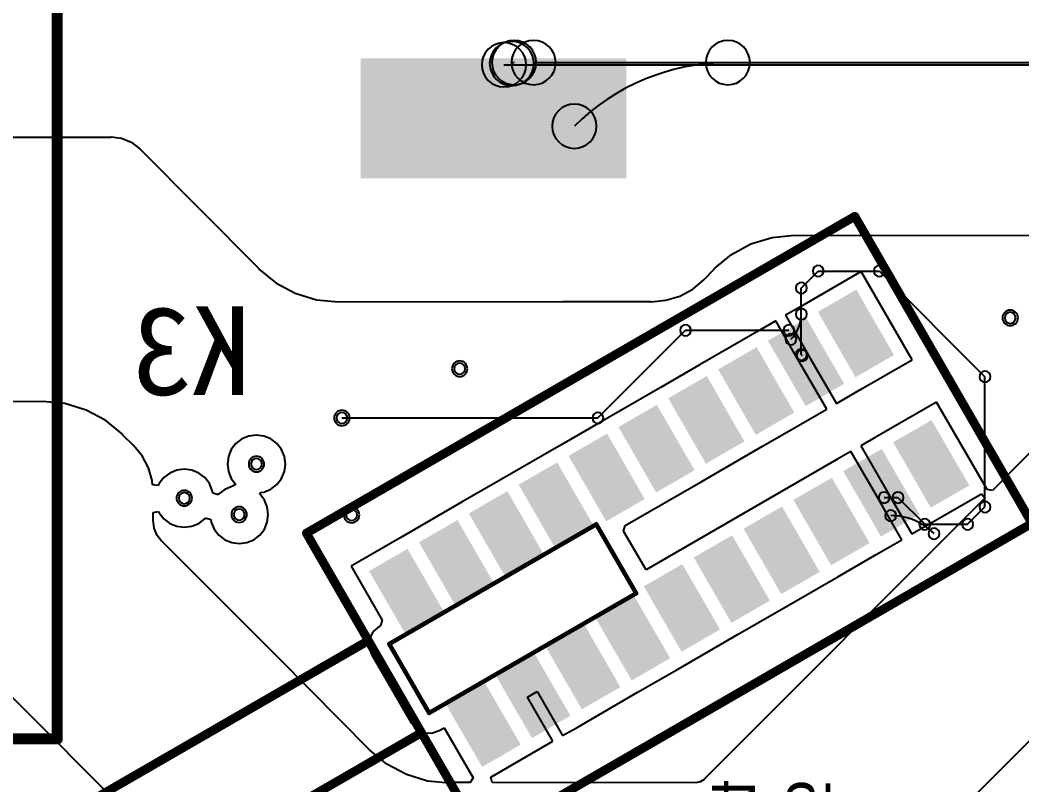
# Model space of a CAD drawing. Header units: inches. Extents: x 32166 to 66782, y 2386 to 7162.
# Drawn here: x 33612.8 to 33714.6, y 2930.2 to 3007.9 of the extents above; entities that cross this region are included whole.
import ezdxf

# ---------------------------------------------------------------- set-up
doc = ezdxf.new("R2010")
doc.units = ezdxf.units.IN
doc.header["$LTSCALE"] = 0.64311
doc.header["$MEASUREMENT"] = 0
for name, color, linetype in [('BOTTOMLAYER', 5, 'CONTINUOUS'), ('BOTTOMOVERLAY', 54, 'CONTINUOUS'), ('BOTTOMSOLDER', 6, 'CONTINUOUS'), ('KEEPOUTLAYER', 6, 'CONTINUOUS'), ('MULTILAYER', 9, 'CONTINUOUS')]:
    doc.layers.add(name, color=color, linetype=linetype)
doc.styles.get("Standard").update_dxf_attribs({"font": 'txt', "width": 0.8})

msp = doc.modelspace()

# ---------------------------------------------------------------- linework, layer by layer
at = {"layer": 'BOTTOMLAYER'}
for p, q in [((33665.02, 3003.55), (33816.76, 3003.55)), ((33566.61, 2995.96), (33622.04, 2995.99)), ((33622.04, 2995.99), (33622.08, 2996.03)), ((33622.04, 2995.99), (33622.04, 2995.99)), ((33622.04, 2995.99), (33622.04, 2995.99)), ((33622.08, 2996.03), (33623.13, 2995.89)), ((33623.13, 2995.89), (33624.14, 2995.47)), ((33624.14, 2995.47), (33625, 2994.8)), ((33625, 2994.8), (33637.11, 2982.65)), ((33689.26, 2985.79), (33691.5, 2986.01)), ((33691.5, 2986.01), (33785.9, 2985.96)), ((33685.12, 2984.08), (33687.1, 2985.14)), ((33687.1, 2985.14), (33689.26, 2985.79)), ((33683.42, 2982.69), (33685.12, 2984.08)), ((33637.11, 2982.65), (33637.07, 2982.61)), ((33637.07, 2982.61), (33638.81, 2981.18)), ((33682.33, 2981.48), (33683.41, 2982.61)), ((33683.41, 2982.61), (33683.41, 2982.61)), ((33683.41, 2982.61), (33683.42, 2982.69)), ((33683.41, 2982.61), (33683.41, 2982.61)), ((33698.3, 2982.33), (33692.07, 2978.73)), ((33692.22, 2980.66), (33693.94, 2982.38)), ((33693.94, 2982.38), (33700.15, 2982.38)), ((33703.48, 2973.37), (33698.3, 2982.33)), ((33700.15, 2982.38), (33710.88, 2971.65)), ((33638.81, 2981.18), (33640.8, 2980.12)), ((33681.19, 2980.54), (33682.33, 2981.48)), ((33640.8, 2980.12), (33642.95, 2979.46)), ((33679.88, 2979.84), (33681.19, 2980.54)), ((33692.22, 2973.9), (33692.22, 2980.66)), ((33642.95, 2979.46), (33645.19, 2979.24)), ((33645.19, 2979.24), (33668, 2979.3)), ((33668, 2979.3), (33676.98, 2979.3)), ((33676.98, 2979.26), (33678.46, 2979.41)), ((33676.98, 2979.3), (33676.98, 2979.26)), ((33678.46, 2979.41), (33679.88, 2979.84)), ((33692.07, 2978.73), (33690.61, 2977.89)), ((33690.61, 2977.89), (33693.2, 2973.41)), ((33692.07, 2978.73), (33692.07, 2978.73)), ((33692.07, 2978.73), (33692.07, 2978.73)), ((33689.62, 2977.32), (33688.17, 2976.48)), ((33692.21, 2972.84), (33689.62, 2977.32)), ((33671.55, 2967.46), (33680.46, 2976.37)), ((33680.46, 2976.37), (33690.96, 2976.37)), ((33688.17, 2976.48), (33681.93, 2972.88)), ((33688.17, 2976.48), (33688.17, 2976.48)), ((33692.22, 2973.9), (33692.31, 2973.8)), ((33681.93, 2972.88), (33678.04, 2970.63)), ((33681.93, 2972.88), (33681.93, 2972.88)), ((33681.93, 2972.88), (33681.93, 2972.88)), ((33694.8, 2968.35), (33692.21, 2972.84)), ((33692.21, 2972.84), (33692.21, 2972.84)), ((33693.2, 2973.41), (33693.2, 2973.41)), ((33693.2, 2973.41), (33695.79, 2968.93)), ((33698.41, 2970.44), (33703.48, 2973.37)), ((33710.88, 2958.42), (33710.88, 2971.65)), ((33678.04, 2970.63), (33671.8, 2967.03)), ((33678.04, 2970.63), (33678.04, 2970.63)), ((33695.79, 2968.93), (33698.41, 2970.44)), ((33698.41, 2970.44), (33698.41, 2970.44)), ((33698.41, 2970.44), (33698.41, 2970.44)), ((33615.16, 2969.14), (33604.82, 2969.08)), ((33617.4, 2968.92), (33615.16, 2969.14)), ((33619.55, 2968.27), (33617.4, 2968.92)), ((33705.95, 2969.08), (33699.72, 2965.48)), ((33711.09, 2960.18), (33705.95, 2969.08)), ((33621.54, 2967.2), (33619.55, 2968.27)), ((33692.17, 2966.84), (33694.8, 2968.35)), ((33623.28, 2965.78), (33621.54, 2967.2)), ((33645.54, 2967.46), (33671.55, 2967.46)), ((33671.8, 2967.03), (33667.9, 2964.78)), ((33671.8, 2967.03), (33671.8, 2967.03)), ((33671.8, 2967.03), (33671.8, 2967.03)), ((33688.28, 2964.59), (33692.17, 2966.84)), ((33692.17, 2966.84), (33692.17, 2966.84)), ((33623.28, 2965.7), (33623.28, 2965.78)), ((33623.28, 2965.78), (33623.28, 2965.78)), ((33624.37, 2964.65), (33623.28, 2965.7)), ((33636.86, 2965.73), (33636.09, 2965.63)), ((33637.62, 2965.63), (33636.86, 2965.73)), ((33625.24, 2963.6), (33624.37, 2964.65)), ((33634.77, 2964.87), (33634.3, 2964.26)), ((33635.38, 2965.34), (33634.77, 2964.87)), ((33636.09, 2965.63), (33635.38, 2965.34)), ((33638.33, 2965.34), (33637.62, 2965.63)), ((33638.94, 2964.87), (33638.33, 2965.34)), ((33639.41, 2964.26), (33638.94, 2964.87)), ((33667.9, 2964.78), (33661.67, 2961.18)), ((33667.9, 2964.78), (33667.9, 2964.78)), ((33699.72, 2965.48), (33698.26, 2964.64)), ((33698.26, 2964.64), (33700.85, 2960.16)), ((33699.72, 2965.48), (33699.72, 2965.48)), ((33699.72, 2965.48), (33699.72, 2965.48)), ((33716.59, 2965.1), (33711.66, 2960.1)), ((33634.3, 2964.26), (33634.01, 2963.55)), ((33639.71, 2963.55), (33639.41, 2964.26)), ((33682.04, 2960.99), (33688.28, 2964.59)), ((33688.28, 2964.59), (33688.28, 2964.59)), ((33688.28, 2964.59), (33688.28, 2964.59)), ((33697.27, 2964.07), (33695.82, 2963.23)), ((33699.86, 2959.58), (33697.27, 2964.07)), ((33625.88, 2962.4), (33625.24, 2963.6)), ((33634.01, 2963.55), (33633.91, 2962.78)), ((33633.91, 2962.78), (33634.01, 2962.02)), ((33639.81, 2962.78), (33639.71, 2963.55)), ((33639.71, 2962.02), (33639.81, 2962.78)), ((33695.82, 2963.23), (33689.58, 2959.63)), ((33695.82, 2963.23), (33695.82, 2963.23)), ((33626.27, 2961.1), (33625.88, 2962.4)), ((33628.05, 2961.87), (33627.43, 2961.41)), ((33628.76, 2962.17), (33628.05, 2961.87)), ((33629.52, 2962.27), (33628.76, 2962.17)), ((33630.28, 2962.17), (33629.52, 2962.27)), ((33631, 2961.87), (33630.28, 2962.17)), ((33631.61, 2961.41), (33631, 2961.87)), ((33634.01, 2962.02), (33634.3, 2961.31)), ((33639.41, 2961.31), (33639.71, 2962.02)), ((33626.31, 2960.67), (33626.27, 2961.1)), ((33626.88, 2960.59), (33626.31, 2960.67)), ((33626.97, 2960.79), (33626.88, 2960.59)), ((33627.43, 2961.41), (33626.97, 2960.79)), ((33632.08, 2960.79), (33631.61, 2961.41)), ((33632.37, 2960.08), (33632.08, 2960.79)), ((33634.3, 2961.31), (33634.77, 2960.7)), ((33634.77, 2960.7), (33634.34, 2960.5)), ((33634.77, 2960.7), (33634.77, 2960.7)), ((33638.33, 2960.23), (33638.94, 2960.7)), ((33638.94, 2960.7), (33639.41, 2961.31)), ((33661.67, 2961.18), (33657.77, 2958.93)), ((33661.67, 2961.18), (33661.67, 2961.18)), ((33661.67, 2961.18), (33661.67, 2961.18)), ((33678.14, 2958.74), (33682.04, 2960.99)), ((33682.04, 2960.99), (33682.04, 2960.99)), ((33632.41, 2959.81), (33632.37, 2960.08)), ((33632.96, 2959.66), (33632.41, 2959.81)), ((33633.02, 2959.74), (33632.96, 2959.66)), ((33633.63, 2960.21), (33633.02, 2959.74)), ((33634.34, 2960.5), (33633.63, 2960.21)), ((33634.34, 2960.5), (33634.34, 2960.5)), ((33634.34, 2960.5), (33634.34, 2960.5)), ((33637.19, 2959.74), (33637.23, 2959.88)), ((33637.66, 2959.13), (33637.19, 2959.74)), ((33637.23, 2959.88), (33637.62, 2959.93)), ((33637.62, 2959.93), (33638.33, 2960.23)), ((33689.58, 2959.63), (33685.69, 2957.38)), ((33689.58, 2959.63), (33689.58, 2959.63)), ((33689.58, 2959.63), (33689.58, 2959.63)), ((33702.45, 2955.1), (33699.86, 2959.58)), ((33699.86, 2959.58), (33699.86, 2959.58)), ((33700.85, 2960.16), (33700.85, 2960.16)), ((33700.85, 2960.16), (33703.44, 2955.68)), ((33706.06, 2957.19), (33710.54, 2959.77)), ((33710.54, 2959.77), (33710.89, 2959.32)), ((33711.66, 2960.1), (33711.09, 2960.18)), ((33637.95, 2958.42), (33637.66, 2959.13)), ((33657.77, 2958.93), (33651.54, 2955.33)), ((33657.77, 2958.93), (33657.77, 2958.93)), ((33674.32, 2956.53), (33678.14, 2958.74)), ((33678.14, 2958.74), (33678.14, 2958.74)), ((33678.14, 2958.74), (33678.14, 2958.74)), ((33710.88, 2959.32), (33682.34, 2930.78)), ((33700.64, 2959.38), (33702.04, 2959.38)), ((33702.04, 2959.38), (33704.77, 2956.66)), ((33710.89, 2959.32), (33710.88, 2959.32)), ((33626.35, 2957.86), (33626.92, 2957.97)), ((33626.35, 2957.07), (33626.35, 2957.86)), ((33626.92, 2957.97), (33626.97, 2957.84)), ((33626.97, 2957.84), (33627.43, 2957.23)), ((33638.05, 2957.65), (33637.95, 2958.42)), ((33637.95, 2956.89), (33638.05, 2957.65)), ((33709.12, 2956.66), (33710.88, 2958.42)), ((33626.45, 2956.28), (33626.35, 2957.07)), ((33627.43, 2957.23), (33628.05, 2956.76)), ((33628.05, 2956.76), (33628.76, 2956.47)), ((33630.28, 2956.47), (33631, 2956.76)), ((33631, 2956.76), (33631.61, 2957.23)), ((33631.61, 2957.23), (33631.67, 2957.31)), ((33631.67, 2957.31), (33632.22, 2957.16)), ((33632.22, 2957.16), (33632.25, 2956.89)), ((33632.25, 2956.89), (33632.55, 2956.18)), ((33637.66, 2956.18), (33637.95, 2956.89)), ((33674.17, 2955.98), (33674.32, 2956.53)), ((33685.69, 2957.38), (33679.45, 2953.78)), ((33685.69, 2957.38), (33685.69, 2957.38)), ((33703.44, 2955.68), (33706.06, 2957.19)), ((33704.77, 2956.66), (33709.12, 2956.66)), ((33706.06, 2957.19), (33706.06, 2957.19)), ((33706.06, 2957.19), (33706.06, 2957.19)), ((33626.76, 2955.54), (33626.45, 2956.28)), ((33627.23, 2954.92), (33626.76, 2955.54)), ((33628.76, 2956.47), (33629.52, 2956.37)), ((33629.52, 2956.37), (33630.28, 2956.47)), ((33632.55, 2956.18), (33633.02, 2955.57)), ((33633.02, 2955.57), (33633.63, 2955.1)), ((33636.58, 2955.1), (33637.19, 2955.57)), ((33637.19, 2955.57), (33637.66, 2956.18)), ((33676.45, 2952.04), (33674.17, 2955.98)), ((33627.26, 2954.92), (33627.23, 2954.92)), ((33639.15, 2943.03), (33627.26, 2954.92)), ((33627.26, 2954.92), (33627.26, 2954.92)), ((33633.63, 2955.1), (33634.34, 2954.8)), ((33634.34, 2954.8), (33635.1, 2954.7)), ((33635.1, 2954.7), (33635.87, 2954.8)), ((33635.87, 2954.8), (33636.58, 2955.1)), ((33651.54, 2955.33), (33646.47, 2952.4)), ((33651.54, 2955.33), (33651.54, 2955.33)), ((33651.54, 2955.33), (33651.54, 2955.33)), ((33699.82, 2953.59), (33702.45, 2955.1)), ((33679.45, 2953.78), (33676.45, 2952.04)), ((33679.45, 2953.78), (33679.45, 2953.78)), ((33679.45, 2953.78), (33679.45, 2953.78)), ((33695.93, 2951.34), (33699.82, 2953.59)), ((33699.82, 2953.59), (33699.82, 2953.59)), ((33646.47, 2952.4), (33649.62, 2946.94)), ((33689.69, 2947.74), (33695.93, 2951.34)), ((33695.93, 2951.34), (33695.93, 2951.34)), ((33695.93, 2951.34), (33695.93, 2951.34)), ((33685.79, 2945.49), (33689.69, 2947.74)), ((33689.69, 2947.74), (33689.69, 2947.74)), ((33649.47, 2946.39), (33649.32, 2946.3)), ((33649.62, 2946.94), (33649.47, 2946.39)), ((33648.71, 2945.77), (33648.36, 2945.05)), ((33649.32, 2946.3), (33648.71, 2945.77)), ((33679.56, 2941.89), (33685.79, 2945.49)), ((33685.79, 2945.49), (33685.79, 2945.49)), ((33685.79, 2945.49), (33685.79, 2945.49)), ((33648.36, 2945.05), (33648.3, 2944.24)), ((33648.3, 2944.24), (33648.56, 2943.48)), ((33648.56, 2943.48), (33652.61, 2936.46)), ((33648.37, 2933.74), (33639.15, 2943.03)), ((33699.61, 2918.89), (33723.05, 2942.32)), ((33675.66, 2939.64), (33679.56, 2941.89)), ((33679.56, 2941.89), (33679.56, 2941.89)), ((33611.93, 2939.2), (33638.03, 2913.1)), ((33664.4, 2939.11), (33665.39, 2939.68)), ((33665.39, 2939.68), (33667.97, 2935.2)), ((33669.43, 2936.04), (33675.66, 2939.64)), ((33675.66, 2939.64), (33675.66, 2939.64)), ((33675.66, 2939.64), (33675.66, 2939.64)), ((33666.98, 2934.63), (33664.4, 2939.11)), ((33652.61, 2936.46), (33653.14, 2935.86)), ((33653.14, 2935.86), (33653.87, 2935.5)), ((33653.87, 2935.5), (33654.67, 2935.45)), ((33654.67, 2935.45), (33655.43, 2935.71)), ((33655.43, 2935.71), (33655.94, 2936)), ((33655.43, 2935.71), (33655.43, 2935.71)), ((33655.94, 2936), (33658.87, 2930.92)), ((33667.97, 2935.2), (33669.43, 2936.04)), ((33669.43, 2936.04), (33669.43, 2936.04)), ((33665.53, 2933.79), (33666.98, 2934.63)), ((33650.11, 2932.31), (33648.37, 2933.74)), ((33660.66, 2930.98), (33665.53, 2933.79)), ((33665.53, 2933.79), (33665.53, 2933.79)), ((33665.53, 2933.79), (33665.53, 2933.79)), ((33652.09, 2931.25), (33650.11, 2932.31)), ((33654.25, 2930.59), (33652.09, 2931.25)), ((33656.43, 2930.38), (33654.25, 2930.59)), ((33656.49, 2930.43), (33656.43, 2930.38)), ((33658.59, 2930.43), (33656.49, 2930.43)), ((33656.49, 2930.43), (33656.49, 2930.43)), ((33658.87, 2930.92), (33658.59, 2930.43)), ((33660.81, 2930.43), (33660.66, 2930.98)), ((33681.5, 2930.41), (33660.81, 2930.43)), ((33681.96, 2930.5), (33681.5, 2930.41)), ((33682.34, 2930.75), (33681.96, 2930.5)), ((33682.34, 2930.78), (33682.34, 2930.78)), ((33682.34, 2930.78), (33682.34, 2930.75))]:
    msp.add_line(p, q, dxfattribs=at)
for centre, radius, start, end in [((33662.8, 3003.46), 2.25, 0, 180), ((33663.03, 3003.55), 2.25, 0, 180), ((33665.02, 3003.55), 2.25, 0, 180), ((33684.76, 3003.55), 2.25, 0, 180), ((33662.8, 3003.46), 2.25, 180, 0), ((33663.03, 3003.55), 2.25, 180, 0), ((33665.02, 3003.55), 2.25, 180, 0), ((33663.03, 3003.22), 0.336, 90.0014, 135.0014), ((33684.76, 2981.49), 22.06, 90, 135), ((33684.76, 3003.55), 2.25, 180, 0), ((33669.16, 2997.09), 2.25, 0, 180), ((33669.16, 2997.09), 2.25, 180, 0), ((33693.94, 2982.38), 0.562, 0, 180), ((33693.94, 2982.38), 0.562, 0, 180), ((33693.94, 2982.38), 0.562, 180, 0), ((33693.94, 2982.38), 0.562, 180, 0), ((33700.15, 2982.38), 0.562, 0, 180), ((33700.15, 2982.38), 0.562, 0, 180), ((33700.15, 2982.38), 0.562, 180, 0), ((33700.15, 2982.38), 0.562, 180, 0), ((33692.22, 2980.66), 0.562, 0, 180), ((33692.22, 2980.66), 0.562, 0, 180), ((33692.22, 2980.66), 0.562, 180, 0), ((33692.22, 2980.66), 0.562, 180, 0), ((33688.6, 2978.01), 3.62, 315.0001, 0.0001), ((33692.22, 2978.01), 0.562, 0, 180), ((33692.22, 2978.01), 0.562, 180, 0), ((33713.45, 2977.63), 0.562, 0, 180), ((33680.46, 2976.37), 0.562, 0, 180), ((33680.46, 2976.37), 0.562, 0, 180), ((33690.96, 2976.37), 0.562, 0, 180), ((33713.45, 2977.63), 0.562, 180, 0), ((33680.46, 2976.37), 0.562, 180, 0), ((33680.46, 2976.37), 0.562, 180, 0), ((33690.96, 2976.37), 0.562, 180, 0), ((33691.16, 2975.45), 0.562, 0, 180), ((33691.16, 2975.45), 0.562, 180, 0), ((33692.22, 2973.9), 0.562, 0, 180), ((33692.22, 2973.9), 0.562, 0, 180), ((33692.22, 2973.9), 0.562, 180, 0), ((33692.22, 2973.9), 0.562, 180, 0), ((33692.31, 2973.8), 0.562, 0, 180), ((33692.31, 2973.8), 0.562, 180, 0), ((33657.51, 2972.46), 0.562, 0, 180), ((33657.51, 2972.46), 0.562, 180, 0), ((33710.88, 2971.65), 0.562, 0, 180), ((33710.88, 2971.65), 0.562, 0, 180), ((33710.88, 2971.65), 0.562, 180, 0), ((33710.88, 2971.65), 0.562, 180, 0), ((33645.54, 2967.46), 0.562, 0, 180), ((33645.54, 2967.46), 0.562, 0, 180), ((33671.55, 2967.46), 0.562, 0, 180), ((33671.55, 2967.46), 0.562, 0, 180), ((33645.54, 2967.46), 0.562, 180, 0), ((33645.54, 2967.46), 0.562, 180, 0), ((33671.55, 2967.46), 0.562, 180, 0), ((33671.55, 2967.46), 0.562, 180, 0), ((33636.86, 2962.78), 0.562, 0, 180), ((33636.86, 2962.78), 0.562, 180, 0), ((33629.52, 2959.32), 0.562, 0, 180), ((33700.64, 2959.38), 0.562, 0, 180), ((33702.04, 2959.38), 0.562, 0, 180), ((33702.04, 2959.38), 0.562, 0, 180), ((33629.52, 2959.32), 0.562, 180, 0), ((33700.64, 2959.38), 0.562, 180, 0), ((33702.04, 2959.38), 0.562, 180, 0), ((33702.04, 2959.38), 0.562, 180, 0), ((33710.88, 2958.42), 0.562, 0, 180), ((33710.88, 2958.42), 0.562, 0, 180), ((33635.1, 2957.65), 0.562, 0, 180), ((33635.1, 2957.65), 0.562, 180, 0), ((33646.53, 2957.61), 0.562, 0, 180), ((33646.53, 2957.61), 0.562, 180, 0), ((33701.31, 2957.54), 0.562, 0, 180), ((33701.31, 2957.54), 0.562, 180, 0), ((33701.31, 2951.32), 6.22, 45, 90), ((33710.88, 2958.42), 0.562, 180, 0), ((33710.88, 2958.42), 0.562, 180, 0), ((33704.77, 2956.66), 0.562, 0, 180), ((33704.77, 2956.66), 0.562, 0, 180), ((33704.77, 2956.66), 0.562, 180, 0), ((33704.77, 2956.66), 0.562, 180, 0), ((33709.12, 2956.66), 0.562, 0, 180), ((33709.12, 2956.66), 0.562, 0, 180), ((33709.12, 2956.66), 0.562, 180, 0), ((33709.12, 2956.66), 0.562, 180, 0), ((33705.71, 2955.72), 0.562, 0, 180), ((33705.71, 2955.72), 0.562, 180, 0)]:
    msp.add_arc(centre, radius, start, end, dxfattribs=at)
for points in [[(33647.89, 2992.26), (33673.99, 2992.26), (33647.89, 3003.51), (33673.99, 3003.51)], [(33701.02, 2974.02), (33697.64, 2979.87), (33697.9, 2972.22), (33694.52, 2978.07)], [(33695.95, 2971.1), (33692.58, 2976.94), (33692.83, 2969.3), (33689.46, 2975.14)], [(33690.88, 2968.17), (33687.51, 2974.02), (33687.77, 2966.37), (33684.39, 2972.22)], [(33685.82, 2965.25), (33682.44, 2971.09), (33682.7, 2963.45), (33679.33, 2969.29)], [(33680.75, 2962.32), (33677.38, 2968.17), (33677.63, 2960.52), (33674.26, 2966.37)], [(33708.67, 2960.77), (33705.29, 2966.62), (33705.55, 2958.97), (33702.17, 2964.82)], [(33675.69, 2959.4), (33672.31, 2965.24), (33672.57, 2957.6), (33669.19, 2963.44)], [(33703.6, 2957.85), (33700.23, 2963.69), (33700.48, 2956.05), (33697.11, 2961.89)], [(33670.62, 2956.47), (33667.24, 2962.32), (33667.5, 2954.67), (33664.13, 2960.52)], [(33698.53, 2954.92), (33695.16, 2960.77), (33695.42, 2953.12), (33692.04, 2958.97)], [(33665.55, 2953.55), (33662.18, 2959.39), (33662.44, 2951.75), (33659.06, 2957.59)], [(33693.47, 2952), (33690.09, 2957.84), (33690.35, 2950.2), (33686.98, 2956.04)], [(33660.49, 2950.62), (33657.11, 2956.47), (33657.37, 2948.82), (33653.99, 2954.67)], [(33688.4, 2949.07), (33685.03, 2954.92), (33685.28, 2947.27), (33681.91, 2953.12)], [(33655.42, 2947.7), (33652.05, 2953.54), (33652.3, 2945.9), (33648.93, 2951.74)], [(33683.34, 2946.15), (33679.96, 2951.99), (33680.22, 2944.35), (33676.84, 2950.19)], [(33678.27, 2943.22), (33674.89, 2949.07), (33675.15, 2941.42), (33671.78, 2947.27)], [(33673.2, 2940.3), (33669.83, 2946.14), (33670.09, 2938.5), (33666.71, 2944.34)], [(33668.14, 2937.37), (33664.76, 2943.22), (33665.02, 2935.57), (33661.64, 2941.42)], [(33663.07, 2934.45), (33659.7, 2940.29), (33659.95, 2932.65), (33656.58, 2938.49)]]:
    msp.add_solid(points, dxfattribs=at)
at = {"layer": 'BOTTOMOVERLAY'}
for points, const_width in [([(33616.62, 2934.86), (33616.62, 3065.36)], 1.12), ([(33641.93, 2955.76), (33697.66, 2987.94)], 0.9), ([(33697.66, 2987.94), (33715.66, 2956.76)], 0.9), ([(33659.93, 2924.58), (33715.66, 2956.76)], 0.9), ([(33641.93, 2955.76), (33659.93, 2924.58)], 0.9), ([(33595.7, 2914.52), (33648.23, 2944.85)], 0.9), ([(33558.12, 2934.86), (33616.62, 2934.86)], 1.12), ([(33601.1, 2905.17), (33653.63, 2935.5)], 0.9)]:
    msp.add_lwpolyline(points, dxfattribs=dict(at, const_width=const_width))
for points, const_width in [([(33697.55, 2988.13, 1), (33697.77, 2987.74, 1)], 0.45), ([(33697.55, 2988.13, 1), (33697.77, 2987.74, 1)], 0.45), ([(33641.82, 2955.96, 1), (33642.05, 2955.57, 1)], 0.45), ([(33641.82, 2955.96, 1), (33642.05, 2955.57, 1)], 0.45), ([(33648.12, 2945.04, 1), (33648.35, 2944.65, 1)], 0.45), ([(33616.9, 2934.86, 1), (33616.34, 2934.86, 1)], 0.562), ([(33616.9, 2934.86, 1), (33616.34, 2934.86, 1)], 0.562), ([(33653.52, 2935.69, 1), (33653.75, 2935.3, 1)], 0.45)]:
    msp.add_lwpolyline(points, format="xyb", close=True, dxfattribs=dict(at, const_width=const_width))
at = {"layer": 'BOTTOMSOLDER'}
msp.add_line((33662.01, 3003.33), (33870.14, 3003.33), dxfattribs=at)
for centre, radius, start, end in [((33662.01, 3003.33), 2.25, 0, 180), ((33662.01, 3003.33), 2.25, 180, 0), ((33713.45, 2977.63), 0.791, 0, 180), ((33713.45, 2977.63), 0.791, 180, 0), ((33657.51, 2972.46), 0.791, 0, 180), ((33657.51, 2972.46), 0.791, 180, 0), ((33645.54, 2967.46), 0.791, 0, 180), ((33645.54, 2967.46), 0.791, 180, 0), ((33636.86, 2962.78), 0.791, 0, 180), ((33636.86, 2962.78), 0.791, 180, 0), ((33629.52, 2959.32), 0.791, 0, 180), ((33629.52, 2959.32), 0.791, 180, 0), ((33635.1, 2957.65), 0.791, 0, 180), ((33635.1, 2957.65), 0.791, 180, 0), ((33646.53, 2957.61), 0.791, 0, 180), ((33646.53, 2957.61), 0.791, 180, 0)]:
    msp.add_arc(centre, radius, start, end, dxfattribs=at)
for points in [[(33647.43, 2991.81), (33674.45, 2991.81), (33647.43, 3003.97), (33674.45, 3003.97)], [(33701.64, 2973.86), (33697.81, 2980.49), (33697.73, 2971.6), (33693.9, 2978.24)], [(33696.58, 2970.93), (33692.74, 2977.57), (33692.67, 2968.67), (33688.83, 2975.31)], [(33691.51, 2968.01), (33687.68, 2974.64), (33687.6, 2965.75), (33683.77, 2972.39)], [(33686.44, 2965.08), (33682.61, 2971.72), (33682.53, 2962.82), (33678.7, 2969.46)], [(33681.38, 2962.16), (33677.54, 2968.79), (33677.47, 2959.9), (33673.64, 2966.54)], [(33709.29, 2960.61), (33705.46, 2967.24), (33705.38, 2958.35), (33701.55, 2964.99)], [(33676.31, 2959.23), (33672.48, 2965.87), (33672.4, 2956.97), (33668.57, 2963.61)], [(33704.23, 2957.68), (33700.39, 2964.32), (33700.32, 2955.42), (33696.48, 2962.06)], [(33671.24, 2956.31), (33667.41, 2962.94), (33667.33, 2954.05), (33663.5, 2960.69)], [(33699.16, 2954.76), (33695.33, 2961.39), (33695.25, 2952.5), (33691.42, 2959.14)], [(33666.18, 2953.38), (33662.35, 2960.02), (33662.27, 2951.12), (33658.44, 2957.76)], [(33694.09, 2951.83), (33690.26, 2958.47), (33690.18, 2949.57), (33686.35, 2956.21)], [(33661.11, 2950.46), (33657.28, 2957.09), (33657.2, 2948.2), (33653.37, 2954.84)], [(33689.03, 2948.91), (33685.19, 2955.54), (33685.12, 2946.65), (33681.29, 2953.29)], [(33656.05, 2947.53), (33652.21, 2954.17), (33652.14, 2945.27), (33648.3, 2951.91)], [(33683.96, 2945.98), (33680.13, 2952.62), (33680.05, 2943.72), (33676.22, 2950.36)], [(33678.89, 2943.06), (33675.06, 2949.69), (33674.98, 2940.8), (33671.15, 2947.44)], [(33673.83, 2940.13), (33670, 2946.77), (33669.92, 2937.87), (33666.09, 2944.51)], [(33668.76, 2937.21), (33664.93, 2943.84), (33664.85, 2934.95), (33661.02, 2941.59)], [(33663.7, 2934.28), (33659.86, 2940.92), (33659.79, 2932.02), (33655.95, 2938.66)]]:
    msp.add_solid(points, dxfattribs=at)
at = {"layer": 'KEEPOUTLAYER', "const_width": 0.45}
for points in [[(33650.35, 2944.51), (33671.39, 2956.66)], [(33671.39, 2956.66), (33675.44, 2949.65)], [(33654.4, 2937.5), (33675.44, 2949.65)], [(33650.35, 2944.51), (33654.4, 2937.5)]]:
    msp.add_lwpolyline(points, dxfattribs=at)
at = {"layer": 'KEEPOUTLAYER', "const_width": 0.225}
for points in [[(33671.34, 2956.76, 1), (33671.45, 2956.56, 1)], [(33671.34, 2956.76, 1), (33671.45, 2956.56, 1)], [(33675.39, 2949.74, 1), (33675.5, 2949.55, 1)], [(33675.39, 2949.74, 1), (33675.5, 2949.55, 1)], [(33650.29, 2944.61, 1), (33650.41, 2944.41, 1)], [(33650.29, 2944.61, 1), (33650.41, 2944.41, 1)], [(33654.34, 2937.59, 1), (33654.46, 2937.4, 1)], [(33654.34, 2937.59, 1), (33654.46, 2937.4, 1)]]:
    msp.add_lwpolyline(points, format="xyb", close=True, dxfattribs=at)
at = {"layer": 'MULTILAYER'}
for centre, start, end in [((33713.45, 2977.63), 0, 180), ((33713.45, 2977.63), 180, 0), ((33657.51, 2972.46), 0, 180), ((33657.51, 2972.46), 180, 0), ((33645.54, 2967.46), 0, 180), ((33645.54, 2967.46), 180, 0), ((33636.86, 2962.78), 0, 180), ((33636.86, 2962.78), 180, 0), ((33629.52, 2959.32), 0, 180), ((33629.52, 2959.32), 180, 0), ((33635.1, 2957.65), 0, 180), ((33635.1, 2957.65), 180, 0), ((33646.53, 2957.61), 0, 180), ((33646.53, 2957.61), 180, 0)]:
    msp.add_arc(centre, 0.562, start, end, dxfattribs=at)
for points in [[(33647.89, 2992.26), (33673.99, 2992.26), (33647.89, 3003.51), (33673.99, 3003.51)], [(33701.02, 2974.02), (33697.64, 2979.87), (33697.9, 2972.22), (33694.52, 2978.07)], [(33695.95, 2971.1), (33692.58, 2976.94), (33692.83, 2969.3), (33689.46, 2975.14)], [(33690.88, 2968.17), (33687.51, 2974.02), (33687.77, 2966.37), (33684.39, 2972.22)], [(33685.82, 2965.25), (33682.44, 2971.09), (33682.7, 2963.45), (33679.33, 2969.29)], [(33680.75, 2962.32), (33677.38, 2968.17), (33677.63, 2960.52), (33674.26, 2966.37)], [(33708.67, 2960.77), (33705.29, 2966.62), (33705.55, 2958.97), (33702.17, 2964.82)], [(33675.69, 2959.4), (33672.31, 2965.24), (33672.57, 2957.6), (33669.19, 2963.44)], [(33703.6, 2957.85), (33700.23, 2963.69), (33700.48, 2956.05), (33697.11, 2961.89)], [(33670.62, 2956.47), (33667.24, 2962.32), (33667.5, 2954.67), (33664.13, 2960.52)], [(33698.53, 2954.92), (33695.16, 2960.77), (33695.42, 2953.12), (33692.04, 2958.97)], [(33665.55, 2953.55), (33662.18, 2959.39), (33662.44, 2951.75), (33659.06, 2957.59)], [(33693.47, 2952), (33690.09, 2957.84), (33690.35, 2950.2), (33686.98, 2956.04)], [(33660.49, 2950.62), (33657.11, 2956.47), (33657.37, 2948.82), (33653.99, 2954.67)], [(33688.4, 2949.07), (33685.03, 2954.92), (33685.28, 2947.27), (33681.91, 2953.12)], [(33655.42, 2947.7), (33652.05, 2953.54), (33652.3, 2945.9), (33648.93, 2951.74)], [(33683.34, 2946.15), (33679.96, 2951.99), (33680.22, 2944.35), (33676.84, 2950.19)], [(33678.27, 2943.22), (33674.89, 2949.07), (33675.15, 2941.42), (33671.78, 2947.27)], [(33673.2, 2940.3), (33669.83, 2946.14), (33670.09, 2938.5), (33666.71, 2944.34)], [(33668.14, 2937.37), (33664.76, 2943.22), (33665.02, 2935.57), (33661.64, 2941.42)], [(33663.07, 2934.45), (33659.7, 2940.29), (33659.95, 2932.65), (33656.58, 2938.49)]]:
    msp.add_solid(points, dxfattribs=at)

# ---------------------------------------------------------------- texts
at = {"layer": 'BOTTOMOVERLAY', "text_generation_flag": 2}
for s, height, rotation, p in [('K3', 9, 360, (33636.36, 2969.8)), ('R74', 4.5, 270, (33683.16, 2921.65)), ('R75', 4.5, 270, (33690.81, 2921.65))]:
    msp.add_text(s, height=height, rotation=rotation, dxfattribs=at).set_placement(p)

doc.saveas('drawing.dxf')
